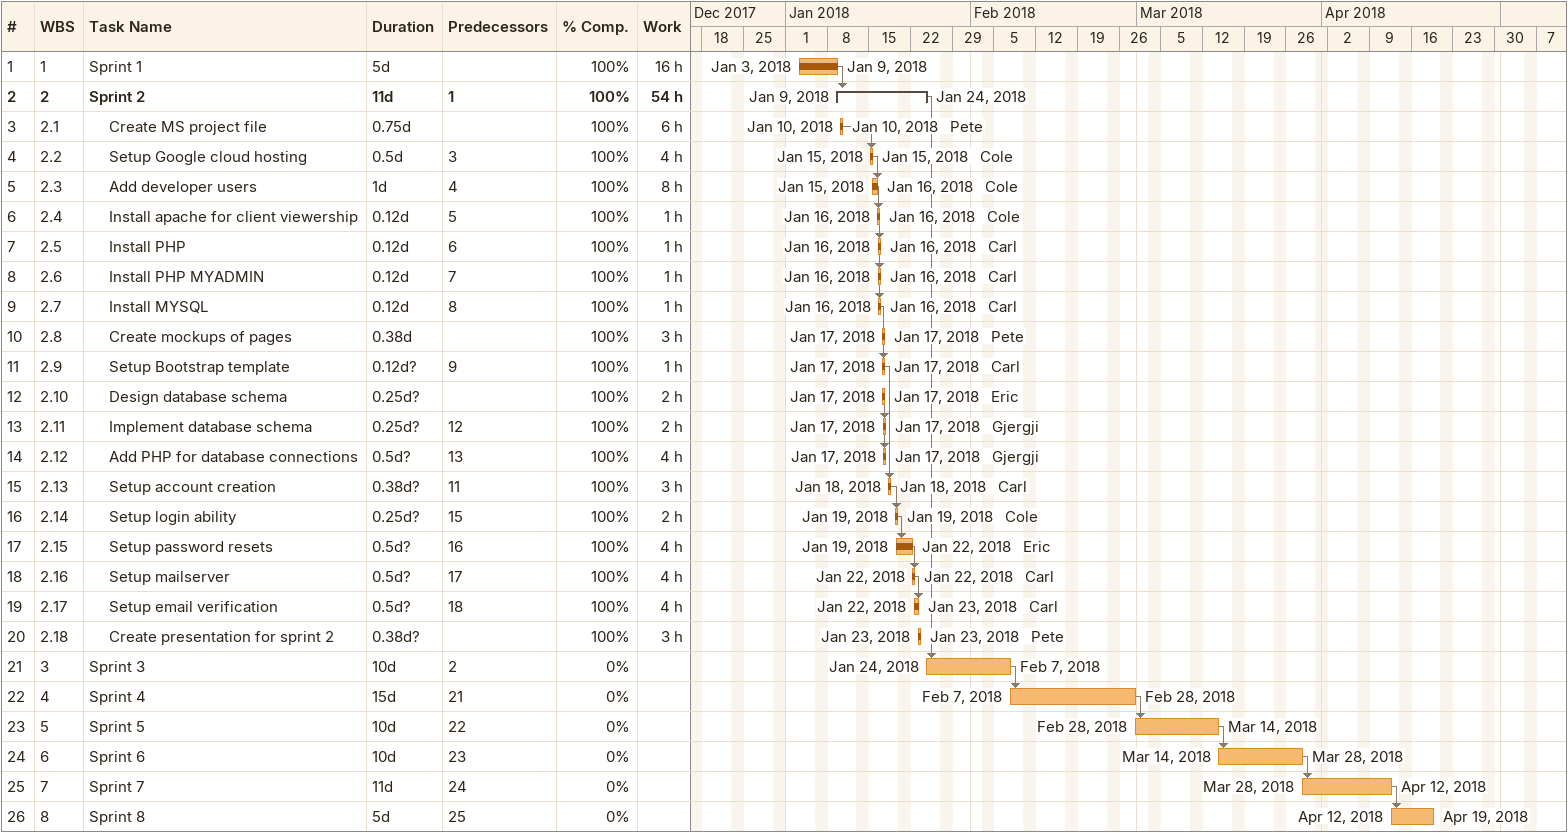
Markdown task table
| ID | WBS | Task | Duration | Start | Finish | Predecessors | Resources | % complete | Work (h) |
|---|---|---|---|---|---|---|---|---|---|
| 1 | 1 | Sprint 1 | 5d | 2018-01-03 | 2018-01-09 |  |  | 100 | 16 |
| 2 | 2 | **Sprint 2** | 11d | 2018-01-09 | 2018-01-24 | 1 |  | 100 | 54 |
| 3 | 2.1 | Create MS project file | 0.75d | 2018-01-10 | 2018-01-10 |  | Pete | 100 | 6 |
| 4 | 2.2 | Setup Google cloud hosting | 0.5d | 2018-01-15 | 2018-01-15 | 3 | Cole | 100 | 4 |
| 5 | 2.3 | Add developer users | 1d | 2018-01-15 | 2018-01-16 | 4 | Cole | 100 | 8 |
| 6 | 2.4 | Install apache for client viewership | 0.12d | 2018-01-16 | 2018-01-16 | 5 | Cole | 100 | 1 |
| 7 | 2.5 | Install PHP | 0.12d | 2018-01-16 | 2018-01-16 | 6 | Carl | 100 | 1 |
| 8 | 2.6 | Install PHP MYADMIN | 0.12d | 2018-01-16 | 2018-01-16 | 7 | Carl | 100 | 1 |
| 9 | 2.7 | Install MYSQL | 0.12d | 2018-01-16 | 2018-01-16 | 8 | Carl | 100 | 1 |
| 10 | 2.8 | Create mockups of pages | 0.38d | 2018-01-17 | 2018-01-17 |  | Pete | 100 | 3 |
| 11 | 2.9 | Setup Bootstrap template | 0.12d? | 2018-01-17 | 2018-01-17 | 9 | Carl | 100 | 1 |
| 12 | 2.10 | Design database schema | 0.25d? | 2018-01-17 | 2018-01-17 |  | Eric | 100 | 2 |
| 13 | 2.11 | Implement database schema | 0.25d? | 2018-01-17 | 2018-01-17 | 12 | Gjergji | 100 | 2 |
| 14 | 2.12 | Add PHP for database connections | 0.5d? | 2018-01-17 | 2018-01-17 | 13 | Gjergji | 100 | 4 |
| 15 | 2.13 | Setup account creation | 0.38d? | 2018-01-18 | 2018-01-18 | 11 | Carl | 100 | 3 |
| 16 | 2.14 | Setup login ability | 0.25d? | 2018-01-19 | 2018-01-19 | 15 | Cole | 100 | 2 |
| 17 | 2.15 | Setup password resets | 0.5d? | 2018-01-19 | 2018-01-22 | 16 | Eric | 100 | 4 |
| 18 | 2.16 | Setup mailserver | 0.5d? | 2018-01-22 | 2018-01-22 | 17 | Carl | 100 | 4 |
| 19 | 2.17 | Setup email verification | 0.5d? | 2018-01-22 | 2018-01-23 | 18 | Carl | 100 | 4 |
| 20 | 2.18 | Create presentation for sprint 2 | 0.38d? | 2018-01-23 | 2018-01-23 |  | Pete | 100 | 3 |
| 21 | 3 | Sprint 3 | 10d | 2018-01-24 | 2018-02-07 | 2 |  | 0 |  |
| 22 | 4 | Sprint 4 | 15d | 2018-02-07 | 2018-02-28 | 21 |  | 0 |  |
| 23 | 5 | Sprint 5 | 10d | 2018-02-28 | 2018-03-14 | 22 |  | 0 |  |
| 24 | 6 | Sprint 6 | 10d | 2018-03-14 | 2018-03-28 | 23 |  | 0 |  |
| 25 | 7 | Sprint 7 | 11d | 2018-03-28 | 2018-04-12 | 24 |  | 0 |  |
| 26 | 8 | Sprint 8 | 5d | 2018-04-12 | 2018-04-19 | 25 |  | 0 |  |
